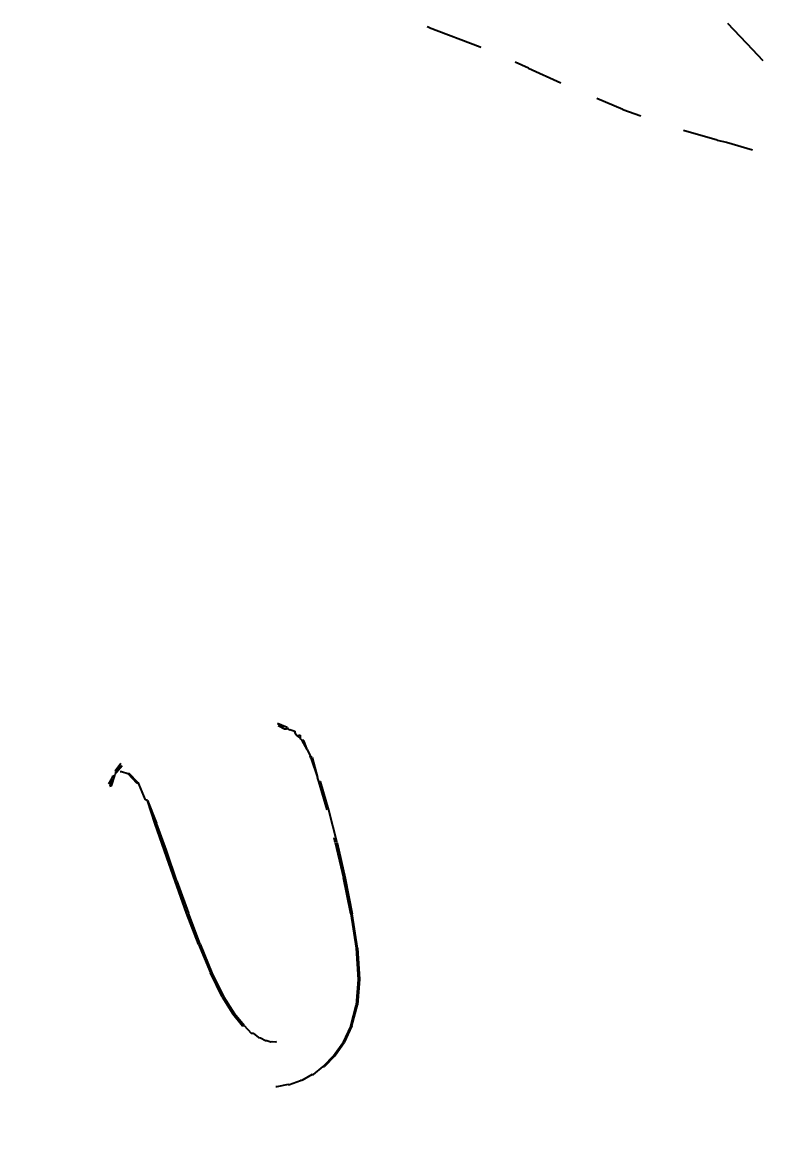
# Model space of a CAD drawing. Header units: inches. Extents: x -52 to 87, y -61 to 47.
# Drawn here: x 39.138 to 39.926, y -19.977 to -18.798 of the extents above; entities that cross this region are included whole.
import ezdxf

# ---------------------------------------------------------------- set-up
doc = ezdxf.new("R2010")
doc.units = ezdxf.units.IN
doc.header["$MEASUREMENT"] = 0
doc.dimstyles.get("Standard").update_dxf_attribs({"dimtxt": 1, "dimasz": 1, "dimexe": 0.18, "dimexo": 0.0625, "dimgap": 0.09, "dimtad": 0, "dimtih": 1, "dimtoh": 1, "dimdec": 1, "dimdsep": 46, "dimlunit": 3, "dimtxsty": 'Standard', "dimblk": 'OBLIQUE', "dimcen": 1, "dimse1": 1, "dimse2": 1, "dimclrd": 1, "dimadec": 0, "dimazin": 0, "dimtfac": 1, "dimtdec": 1, "dimtofl": 0, "dimtmove": 0, "dimatfit": 3, "dimfxl": 1, "dimtolj": 1, "dimtzin": 0, "dimarcsym": 0})

# ---------------------------------------------------------------- blocks, each defined once
blk = doc.blocks.new('_Oblique')
at = {"color": 0, "linetype": 'ByBlock', "lineweight": -2}
blk.add_line((-0.5, -0.5), (0.5, 0.5), dxfattribs=at)
blk = doc.blocks.new('*D6')
at = {"color": 1, "lineweight": -2, "transparency": 16777216}
for p, q in [((2.5723, 46.7915), (37.2384, 46.7915)), ((74.5723, 46.7915), (38.5851, 46.7915))]:
    blk.add_line(p, q, dxfattribs=at)
at = {"layer": 'Defpoints', "color": 0, "transparency": 16777216}
for p in [(74.5723, 46.7915), (2.5723, -45.4684), (74.5723, -45.4684)]:
    blk.add_point(p, dxfattribs=at)
at = {"color": 1, "lineweight": -2, "transparency": 16777216, "rotation": 180}
blk.add_blockref('_Oblique', (2.5723, 46.7915), dxfattribs=at)
at = {"color": 1, "lineweight": -2, "transparency": 16777216}
blk.add_blockref('_Oblique', (74.5723, 46.7915), dxfattribs=at)
at = {"color": 0, "transparency": 16777216, "insert": (37.9117, 46.7915), "char_height": 1, "attachment_point": 5}
blk.add_mtext("\\A1;6'", dxfattribs=at)

msp = doc.modelspace()

# ---------------------------------------------------------------- linework, layer by layer
for p, q in [((39.5708, -18.8039), (39.5685, -18.8032)), ((39.5708, -18.8039), (39.6249, -18.8245)), ((39.8879, -18.7991), (39.9142, -18.8271)), ((39.6261, -18.825), (39.6249, -18.8245)), ((39.9258, -18.8394), (39.9142, -18.8271)), ((39.6762, -18.8469), (39.6621, -18.8407)), ((39.6762, -18.8469), (39.7106, -18.8625)), ((39.7766, -18.891), (39.749, -18.8793)), ((39.7766, -18.891), (39.7958, -18.8979)), ((39.8768, -18.9237), (39.841, -18.9133)), ((39.8768, -18.9237), (39.8868, -18.9257)), ((39.8868, -18.9257), (39.9142, -18.9338)), ((39.4199, -19.5477), (39.4097, -19.5435)), ((39.4097, -19.5435), (39.4171, -19.5493)), ((39.4171, -19.5493), (39.4102, -19.546)), ((39.4203, -19.5488), (39.4188, -19.5496)), ((39.4199, -19.5477), (39.4203, -19.5488)), ((39.4203, -19.5488), (39.4226, -19.5501)), ((39.4188, -19.5496), (39.4171, -19.5493)), ((39.4249, -19.5509), (39.4226, -19.5501)), ((39.4269, -19.5516), (39.4249, -19.5509)), ((39.4269, -19.5516), (39.4282, -19.5515)), ((39.4282, -19.5531), (39.4269, -19.5516)), ((39.4282, -19.5531), (39.4282, -19.5515)), ((39.4295, -19.5554), (39.4282, -19.5531)), ((39.4306, -19.5564), (39.4295, -19.5554)), ((39.4335, -19.5558), (39.4306, -19.5564)), ((39.4335, -19.5586), (39.4306, -19.5564)), ((39.4335, -19.5558), (39.4335, -19.5586)), ((39.4343, -19.5601), (39.4335, -19.5586)), ((39.4359, -19.5616), (39.4343, -19.5601)), ((39.4374, -19.5614), (39.4359, -19.5616)), ((39.441, -19.5709), (39.4359, -19.5616)), ((39.441, -19.5709), (39.4374, -19.5614)), ((39.441, -19.5709), (39.4442, -19.5777)), ((39.4448, -19.5798), (39.4442, -19.5777)), ((39.4464, -19.5797), (39.4442, -19.5777)), ((39.4448, -19.5798), (39.4522, -19.6007)), ((39.4464, -19.5797), (39.4522, -19.6007)), ((39.2385, -19.595), (39.2369, -19.5973)), ((39.238, -19.596), (39.2369, -19.5973)), ((39.2432, -19.5858), (39.2371, -19.5942)), ((39.2371, -19.5942), (39.238, -19.596)), ((39.2385, -19.595), (39.2432, -19.5858)), ((39.2385, -19.595), (39.2446, -19.588)), ((39.2422, -19.5945), (39.2436, -19.5943)), ((39.2436, -19.5943), (39.2504, -19.5966)), ((39.2336, -19.6018), (39.23, -19.6078)), ((39.2336, -19.6018), (39.2312, -19.6099)), ((39.2331, -19.6096), (39.2365, -19.5988)), ((39.234, -19.6001), (39.2336, -19.6018)), ((39.2365, -19.5988), (39.234, -19.6001)), ((39.2365, -19.5988), (39.2369, -19.5973)), ((39.2504, -19.5966), (39.2518, -19.5964)), ((39.2504, -19.5966), (39.2598, -19.6066)), ((39.2613, -19.6064), (39.2518, -19.5964)), ((39.262, -19.6077), (39.2598, -19.6066)), ((39.262, -19.6077), (39.2613, -19.6064)), ((39.2693, -19.6247), (39.262, -19.6077)), ((39.4536, -19.6049), (39.4522, -19.6007)), ((39.4622, -19.6352), (39.4536, -19.6049)), ((39.4536, -19.6049), (39.4554, -19.6051)), ((39.4642, -19.6355), (39.4554, -19.6051)), ((39.2312, -19.6099), (39.2331, -19.6096)), ((39.2713, -19.6253), (39.2693, -19.6247)), ((39.2713, -19.6253), (39.2811, -19.6493)), ((39.2791, -19.6493), (39.2713, -19.6253)), ((39.4729, -19.6702), (39.4642, -19.6355)), ((39.2895, -19.6786), (39.2791, -19.6493)), ((39.2915, -19.6785), (39.2811, -19.6493)), ((39.4709, -19.67), (39.4696, -19.6648)), ((39.3007, -19.711), (39.2895, -19.6786)), ((39.3027, -19.711), (39.2915, -19.6785)), ((39.4709, -19.67), (39.4798, -19.7075)), ((39.4729, -19.6702), (39.4815, -19.7076)), ((39.3129, -19.7449), (39.3007, -19.711)), ((39.3027, -19.711), (39.3148, -19.7449)), ((39.4875, -19.7457), (39.4798, -19.7075)), ((39.4815, -19.7076), (39.489, -19.7456)), ((39.3256, -19.778), (39.3129, -19.7449)), ((39.3272, -19.7779), (39.3148, -19.7449)), ((39.4875, -19.7457), (39.493, -19.7823)), ((39.4944, -19.7822), (39.489, -19.7456)), ((39.3256, -19.778), (39.3384, -19.8084)), ((39.3272, -19.7779), (39.3399, -19.8082)), ((39.493, -19.7823), (39.4952, -19.8153)), ((39.4944, -19.7822), (39.4966, -19.8152)), ((39.3399, -19.8082), (39.3522, -19.8336)), ((39.3508, -19.8339), (39.3384, -19.8084)), ((39.4952, -19.8153), (39.4931, -19.8426)), ((39.4966, -19.8152), (39.4944, -19.8425)), ((39.3508, -19.8339), (39.3622, -19.8521)), ((39.3522, -19.8336), (39.3637, -19.8519)), ((39.4874, -19.8648), (39.4931, -19.8426)), ((39.4887, -19.8647), (39.4944, -19.8425)), ((39.3622, -19.8521), (39.3725, -19.8646)), ((39.3741, -19.8645), (39.3637, -19.8519)), ((39.3725, -19.8646), (39.3741, -19.8645)), ((39.3741, -19.8645), (39.3816, -19.8725)), ((39.4874, -19.8648), (39.4791, -19.8826)), ((39.4887, -19.8647), (39.4804, -19.8825)), ((39.3816, -19.8725), (39.3835, -19.8725)), ((39.3835, -19.8725), (39.3895, -19.8771)), ((39.3895, -19.8771), (39.3916, -19.8774)), ((39.3916, -19.8774), (39.3969, -19.8804)), ((39.3969, -19.8804), (39.3983, -19.8802)), ((39.3983, -19.8802), (39.4025, -19.8816)), ((39.4025, -19.8816), (39.4039, -19.8814)), ((39.4039, -19.8814), (39.4074, -19.8817)), ((39.4074, -19.8817), (39.4087, -19.8815)), ((39.4691, -19.8967), (39.4791, -19.8826)), ((39.4703, -19.8966), (39.4804, -19.8825)), ((39.4691, -19.8967), (39.4582, -19.9079)), ((39.4703, -19.8966), (39.4594, -19.9078)), ((39.4478, -19.9164), (39.4582, -19.9079)), ((39.4582, -19.9079), (39.4594, -19.9078)), ((39.4224, -19.9269), (39.434, -19.9228)), ((39.4354, -19.9227), (39.434, -19.9228)), ((39.4464, -19.9165), (39.4354, -19.9227)), ((39.4464, -19.9165), (39.4478, -19.9164)), ((39.409, -19.9294), (39.4076, -19.9296)), ((39.421, -19.9271), (39.409, -19.9294)), ((39.421, -19.9271), (39.4224, -19.9269))]:
    msp.add_line(p, q)

# ---------------------------------------------------------------- dimensions: what is measured, and where the dimension line sits
dim = msp.add_linear_dim(base=(74.5723, 46.7915), p1=(2.5723, -45.4684), p2=(74.5723, -45.4684), dimstyle='Standard')
dim.commit()
dim.dimension.update_dxf_attribs({"geometry": '*D6', "text_midpoint": (37.9117, 46.7915), "dimtype": 160})

doc.saveas('drawing.dxf')
